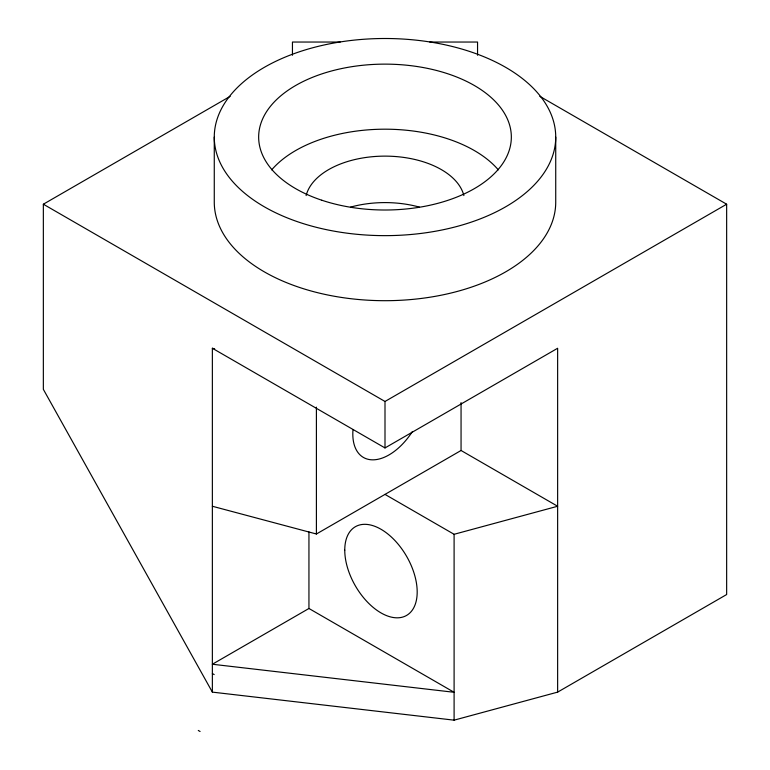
<?xml version="1.0" encoding="UTF-8"?>
<svg xmlns="http://www.w3.org/2000/svg" width="770" height="770" viewBox="0 0 770 770"><rect width="100%" height="100%" fill="white"/><g stroke="black" fill="none" stroke-linecap="round" stroke-linejoin="round"><path stroke-width="1.16" d="M539.828 96.356L726.649 204.214L726.649 594.536L557.634 692.124L454.098 720.162L212.366 692.124L43.351 389.341L43.351 204.214L230.172 96.356M43.351 204.214L385 401.468L726.649 204.214M212.366 692.124L212.366 348.261L385 447.938L557.634 348.261L557.634 692.124M212.366 506.256L316.403 534.005L461.057 450.489L557.634 506.256L454.098 534.293L385 494.398M308.943 608.483L212.366 664.24L454.098 692.288L308.943 608.483L308.943 531.878M340.147 42.042L292.446 42.042L292.446 55.257M429.853 42.042L477.554 42.042L477.554 55.257M212.366 348.261L214.676 348.877M212.366 673.529L214.176 674.578M198.275 730.451L200.084 731.5M555.728 137.07A170.728 98.57 0 0 1 299.636 222.434A170.728 98.57 0 0 1 299.636 51.706A170.728 98.57 0 0 1 555.728 137.07L555.728 202.125A170.728 98.57 0 0 1 385 300.695A170.728 98.57 0 0 1 214.272 202.125L214.272 137.07M461.057 402.614L461.057 450.489M454.098 534.293L454.098 720.162M385 401.468L385 447.938M316.403 407.137L316.403 534.005M306.133 195.57A79.676 45.998 0 0 1 385 156.127A79.676 45.998 0 0 1 463.867 195.57M350.571 207.111A79.676 45.998 0 0 1 419.429 207.111M271.685 169.862A126.338 72.938 0 0 1 385 129.187A126.338 72.938 0 0 1 498.315 169.862M412.306 431.672A51.215 29.568 -60 0 1 372.025 459.825A51.215 29.568 -60 0 1 353.007 429.516M321.831 200.238A126.338 72.938 0 0 0 511.338 137.07A126.338 72.938 0 0 0 321.831 73.901A126.338 72.938 0 0 0 321.831 200.238M344.758 550.165A51.215 29.568 60 0 0 399.081 617.742A51.215 29.568 60 0 0 399.081 545.314A51.215 29.568 60 0 0 344.758 550.165"/></g></svg>
